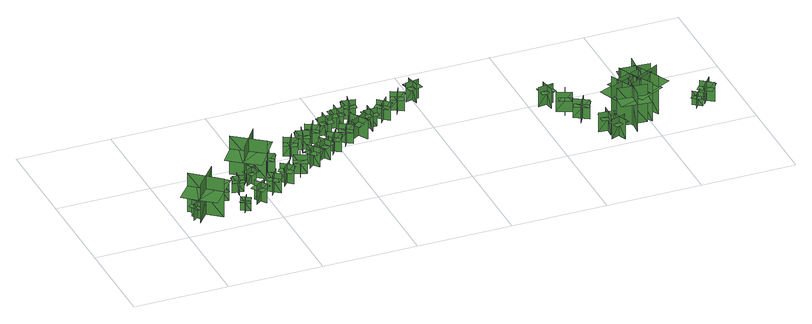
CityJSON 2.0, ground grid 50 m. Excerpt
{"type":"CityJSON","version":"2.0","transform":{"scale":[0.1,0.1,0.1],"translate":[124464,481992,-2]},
"CityObjects":{
"tree1":{"type":"SolitaryVegetationObject","geometry":[{"type":"MultiSurface","lod":"1","boundaries":[[[0,1,2]],[[0,2,3]],[[4,5,6]],[[4,6,7]],[[8,9,10]],[[8,10,11]],[[8,11,12]],[[8,12,13]]]}]},
"tree2":{"type":"SolitaryVegetationObject","geometry":[{"type":"MultiSurface","lod":"1","boundaries":[[[14,15,16]],[[14,16,17]],[[18,19,20]],[[18,20,21]],[[22,23,24]],[[22,24,25]],[[22,25,26]],[[22,26,27]]]}]},
"tree3":{"type":"SolitaryVegetationObject","geometry":[{"type":"MultiSurface","lod":"1","boundaries":[[[28,29,30]],[[28,30,31]],[[32,33,34]],[[32,34,35]],[[36,37,38]],[[36,38,39]],[[36,39,40]],[[36,40,41]]]}]},
"tree4":{"type":"SolitaryVegetationObject","geometry":[{"type":"MultiSurface","lod":"1","boundaries":[[[42,43,44]],[[42,44,45]],[[46,47,48]],[[46,48,49]],[[50,51,52]],[[50,52,53]],[[50,53,54]],[[50,54,55]]]}]},
"tree5":{"type":"SolitaryVegetationObject","geometry":[{"type":"MultiSurface","lod":"1","boundaries":[[[56,57,58]],[[56,58,59]],[[60,61,62]],[[60,62,63]],[[64,65,66]],[[64,66,67]],[[64,67,68]],[[64,68,69]]]}]},
"tree6":{"type":"SolitaryVegetationObject","geometry":[{"type":"MultiSurface","lod":"1","boundaries":[[[70,71,72]],[[70,72,73]],[[74,75,76]],[[74,76,77]],[[78,79,80]],[[78,80,81]],[[78,81,82]],[[78,82,83]]]}]},
"tree7":{"type":"SolitaryVegetationObject","geometry":[{"type":"MultiSurface","lod":"1","boundaries":[[[84,85,86]],[[84,86,87]],[[88,89,90]],[[88,90,91]],[[92,93,94]],[[92,94,95]],[[92,95,96]],[[92,96,97]]]}]},
"tree8":{"type":"SolitaryVegetationObject","geometry":[{"type":"MultiSurface","lod":"1","boundaries":[[[98,99,100]],[[98,100,101]],[[102,103,104]],[[102,104,105]],[[106,107,108]],[[106,108,109]],[[106,109,110]],[[106,110,111]]]}]},
"tree9":{"type":"SolitaryVegetationObject","geometry":[{"type":"MultiSurface","lod":"1","boundaries":[[[112,113,114]],[[112,114,115]],[[116,117,118]],[[116,118,119]],[[120,121,122]],[[120,122,123]],[[120,123,124]],[[120,124,125]]]}]},
"tree10":{"type":"SolitaryVegetationObject","geometry":[{"type":"MultiSurface","lod":"1","boundaries":[[[126,127,128]],[[126,128,129]],[[130,131,132]],[[130,132,133]],[[134,135,136]],[[134,136,137]],[[134,137,138]],[[134,138,139]]]}]},
"tree11":{"type":"SolitaryVegetationObject","geometry":[{"type":"MultiSurface","lod":"1","boundaries":[[[140,141,142]],[[140,142,143]],[[144,145,146]],[[144,146,147]],[[148,149,150]],[[148,150,151]],[[148,151,152]],[[148,152,153]]]}]},
"tree12":{"type":"SolitaryVegetationObject","geometry":[{"type":"MultiSurface","lod":"1","boundaries":[[[154,155,156]],[[154,156,157]],[[158,159,160]],[[158,160,161]],[[162,163,164]],[[162,164,165]],[[162,165,166]],[[162,166,167]]]}]},
"tree13":{"type":"SolitaryVegetationObject","geometry":[{"type":"MultiSurface","lod":"1","boundaries":[[[168,169,170]],[[168,170,171]],[[172,173,174]],[[172,174,175]],[[176,177,178]],[[176,178,179]],[[176,179,180]],[[176,180,181]]]}]},
"tree14":{"type":"SolitaryVegetationObject","geometry":[{"type":"MultiSurface","lod":"1","boundaries":[[[182,183,184]],[[182,184,185]],[[186,187,188]],[[186,188,189]],[[190,191,192]],[[190,192,193]],[[190,193,194]],[[190,194,195]]]}]},
"tree15":{"type":"SolitaryVegetationObject","geometry":[{"type":"MultiSurface","lod":"1","boundaries":[[[196,197,198]],[[196,198,199]],[[200,201,202]],[[200,202,203]],[[204,205,206]],[[204,206,207]],[[204,207,208]],[[204,208,209]]]}]},
"tree16":{"type":"SolitaryVegetationObject","geometry":[{"type":"MultiSurface","lod":"1","boundaries":[[[210,211,212]],[[210,212,213]],[[214,215,216]],[[214,216,217]],[[218,219,220]],[[218,220,221]],[[218,221,222]],[[218,222,223]]]}]},
"tree17":{"type":"SolitaryVegetationObject","geometry":[{"type":"MultiSurface","lod":"1","boundaries":[[[224,225,226]],[[224,226,227]],[[228,229,230]],[[228,230,231]],[[232,233,234]],[[232,234,235]],[[232,235,236]],[[232,236,237]]]}]},
"tree18":{"type":"SolitaryVegetationObject","geometry":[{"type":"MultiSurface","lod":"1","boundaries":[[[238,239,240]],[[238,240,241]],[[242,243,244]],[[242,244,245]],[[246,247,248]],[[246,248,249]],[[246,249,250]],[[246,250,251]]]}]},
"tree19":{"type":"SolitaryVegetationObject","geometry":[{"type":"MultiSurface","lod":"1","boundaries":[[[252,253,254]],[[252,254,255]],[[256,257,258]],[[256,258,259]],[[260,261,262]],[[260,262,263]],[[260,263,264]],[[260,264,265]]]}]},
"tree20":{"type":"SolitaryVegetationObject","geometry":[{"type":"MultiSurface","lod":"1","boundaries":[[[266,267,268]],[[266,268,269]],[[270,271,272]],[[270,272,273]],[[274,275,276]],[[274,276,277]],[[274,277,278]],[[274,278,279]]]}]},
"tree21":{"type":"SolitaryVegetationObject","geometry":[{"type":"MultiSurface","lod":"1","boundaries":[[[280,281,282]],[[280,282,283]],[[284,285,286]],[[284,286,287]],[[288,289,290]],[[288,290,291]],[[288,291,292]],[[288,292,293]]]}]},
"tree22":{"type":"SolitaryVegetationObject","geometry":[{"type":"MultiSurface","lod":"1","boundaries":[[[294,295,296]],[[294,296,297]],[[298,299,300]],[[298,300,301]],[[302,303,304]],[[302,304,305]],[[302,305,306]],[[302,306,307]]]}]},
"tree23":{"type":"SolitaryVegetationObject","geometry":[{"type":"MultiSurface","lod":"1","boundaries":[[[308,309,310]],[[308,310,311]],[[312,313,314]],[[312,314,315]],[[316,317,318]],[[316,318,319]],[[316,319,320]],[[316,320,321]]]}]},
"tree24":{"type":"SolitaryVegetationObject","geometry":[{"type":"MultiSurface","lod":"1","boundaries":[[[322,323,324]],[[322,324,325]],[[326,327,328]],[[326,328,329]],[[330,331,332]],[[330,332,333]],[[330,333,334]],[[330,334,335]]]}]},
"tree25":{"type":"SolitaryVegetationObject","geometry":[{"type":"MultiSurface","lod":"1","boundaries":[[[336,337,338]],[[336,338,339]],[[340,341,342]],[[340,342,343]],[[344,345,346]],[[344,346,347]],[[344,347,348]],[[344,348,349]]]}]},
"tree26":{"type":"SolitaryVegetationObject","geometry":[{"type":"MultiSurface","lod":"1","boundaries":[[[350,351,352]],[[350,352,353]],[[354,355,356]],[[354,356,357]],[[358,359,360]],[[358,360,361]],[[358,361,362]],[[358,362,363]]]}]},
"tree27":{"type":"SolitaryVegetationObject","geometry":[{"type":"MultiSurface","lod":"1","boundaries":[[[364,365,366]],[[364,366,367]],[[368,369,370]],[[368,370,371]],[[372,373,374]],[[372,374,375]],[[372,375,376]],[[372,376,377]]]}]},
"tree28":{"type":"SolitaryVegetationObject","geometry":[{"type":"MultiSurface","lod":"1","boundaries":[[[378,379,380]],[[378,380,381]],[[382,383,384]],[[382,384,385]],[[386,387,388]],[[386,388,389]],[[386,389,390]],[[386,390,391]]]}]},
"tree29":{"type":"SolitaryVegetationObject","geometry":[{"type":"MultiSurface","lod":"1","boundaries":[[[392,393,394]],[[392,394,395]],[[396,397,398]],[[396,398,399]],[[400,401,402]],[[400,402,403]],[[400,404,405]],[[400,405,401]]]}]},
"tree30":{"type":"SolitaryVegetationObject","geometry":[{"type":"MultiSurface","lod":"1","boundaries":[[[406,407,408]],[[406,408,409]],[[410,411,412]],[[410,412,413]],[[414,415,416]],[[414,416,417]],[[414,418,419]],[[414,419,415]]]}]},
"tree31":{"type":"SolitaryVegetationObject","geometry":[{"type":"MultiSurface","lod":"1","boundaries":[[[420,421,422]],[[420,422,423]],[[424,425,426]],[[424,426,427]],[[428,429,430]],[[428,430,431]],[[428,432,433]],[[428,433,429]]]}]},
"tree32":{"type":"SolitaryVegetationObject","geometry":[{"type":"MultiSurface","lod":"1","boundaries":[[[434,435,436]],[[434,436,437]],[[438,439,440]],[[438,440,441]],[[442,443,444]],[[442,444,445]],[[442,446,447]],[[442,447,443]]]}]},
"tree33":{"type":"SolitaryVegetationObject","geometry":[{"type":"MultiSurface","lod":"1","boundaries":[[[448,449,450]],[[448,450,451]],[[452,453,454]],[[452,454,455]],[[456,457,458]],[[456,458,459]],[[456,460,461]],[[456,461,457]]]}]},
"tree34":{"type":"SolitaryVegetationObject","geometry":[{"type":"MultiSurface","lod":"1","boundaries":[[[462,463,464]],[[462,464,465]],[[466,467,468]],[[466,468,469]],[[470,471,472]],[[470,472,473]],[[470,473,474]],[[470,474,475]]]}]},
"tree35":{"type":"SolitaryVegetationObject","geometry":[{"type":"MultiSurface","lod":"1","boundaries":[[[476,477,478]],[[476,478,479]],[[480,481,482]],[[480,482,483]],[[484,485,486]],[[484,486,487]],[[484,487,488]],[[484,488,489]]]}]},
"tree36":{"type":"SolitaryVegetationObject","geometry":[{"type":"MultiSurface","lod":"1","boundaries":[[[490,491,492]],[[490,492,493]],[[494,495,496]],[[494,496,497]],[[498,499,500]],[[498,500,501]],[[498,501,502]],[[498,502,503]]]}]},
"tree37":{"type":"SolitaryVegetationObject","geometry":[{"type":"MultiSurface","lod":"1","boundaries":[[[504,505,506]],[[504,506,507]],[[508,509,510]],[[508,510,511]],[[512,513,514]],[[512,514,515]],[[512,515,516]],[[512,516,517]]]}]},
"tree38":{"type":"SolitaryVegetationObject","geometry":[{"type":"MultiSurface","lod":"1","boundaries":[[[518,519,520]],[[518,520,521]],[[522,523,524]],[[522,524,525]],[[526,527,528]],[[526,528,529]],[[526,529,530]],[[526,530,531]]]}]},
"tree39":{"type":"SolitaryVegetationObject","geometry":[{"type":"MultiSurface","lod":"1","boundaries":[[[532,533,534]],[[532,534,535]],[[536,537,538]],[[536,538,539]],[[540,541,542]],[[540,542,543]],[[540,543,544]],[[540,544,545]]]}]},
"tree40":{"type":"SolitaryVegetationObject","geometry":[{"type":"MultiSurface","lod":"1","boundaries":[[[546,547,548]],[[546,548,549]],[[550,551,552]],[[550,552,553]],[[554,555,556]],[[554,556,557]],[[554,557,558]],[[554,558,559]]]}]},
"tree41":{"type":"SolitaryVegetationObject","geometry":[{"type":"MultiSurface","lod":"1","boundaries":[[[560,561,562]],[[560,562,563]],[[564,565,566]],[[564,566,567]],[[568,569,570]],[[568,570,571]],[[568,571,572]],[[568,572,573]]]}]}
},
"vertices":[
[128,159,11],[77,125,11],[77,125,104],[128,159,104],[84,168,11],[118,116,11],[118,116,104],[84,168,104],[84,168,79],[60,151,79],[93,100,79],[118,116,79],[143,133,79],[109,184,79],
[222,95,13],[222,95,231],[78,214,231],[78,214,13],[96,86,13],[96,86,231],[211,225,231],[211,225,13],[78,64,160],[150,5,160],[293,178,160],[221,237,160],[149,297,160],[6,124,160],
[180,154,15],[189,215,15],[189,215,108],[180,154,108],[216,181,15],[155,190,15],[155,190,108],[216,181,108],[216,181,83],[220,210,83],[159,219,83],[155,190,83],[151,160,83],[211,152,83],
[304,228,14],[244,241,14],[244,241,107],[304,228,107],[279,265,14],[266,205,14],[266,205,107],[279,265,107],[279,265,82],[250,271,82],[237,211,82],[266,205,82],[295,199,82],[308,259,82],
[330,85,16],[355,130,16],[355,130,93],[330,85,93],[366,95,16],[321,121,16],[321,121,93],[366,95,93],[366,95,73],[378,117,73],[334,142,73],[321,121,73],[309,100,73],[354,74,73],
[371,257,12],[380,318,12],[380,318,105],[371,257,105],[406,284,12],[346,293,12],[346,293,105],[406,284,105],[406,284,80],[411,313,80],[350,322,80],[346,293,80],[341,264,80],[402,255,80],
[424,191,16],[466,133,16],[466,133,124],[424,191,124],[416,139,16],[474,182,16],[474,182,124],[416,139,124],[416,139,96],[437,112,96],[494,154,96],[474,182,96],[453,210,96],[396,167,96],
[453,367,11],[482,313,11],[482,313,104],[453,367,104],[440,324,11],[494,353,11],[494,353,104],[440,324,104],[440,324,79],[454,298,79],[508,327,79],[494,353,79],[481,379,79],[426,351,79],
[567,192,17],[509,235,17],[509,235,125],[567,192,125],[559,244,17],[516,186,17],[516,186,125],[559,244,125],[559,244,97],[531,264,97],[489,207,97],[516,186,97],[544,166,97],[587,223,97],
[561,366,1],[561,366,218],[410,476,218],[410,476,1],[436,349,1],[436,349,218],[542,495,218],[542,495,1],[419,326,147],[495,271,147],[627,453,147],[551,508,147],[476,563,147],[344,381,147],
[601,437,14],[564,376,14],[564,376,122],[601,437,122],[551,424,14],[612,387,14],[612,387,122],[551,424,122],[551,424,94],[533,395,94],[594,358,94],[612,387,94],[630,416,94],[569,454,94],
[598,288,20],[652,241,20],[652,241,128],[598,288,128],[601,236,20],[649,290,20],[649,290,128],[601,236,128],[601,236,100],[627,213,100],[675,267,100],[649,290,100],[623,313,100],[576,259,100],
[704,279,23],[728,347,23],[728,347,131],[704,279,131],[751,303,23],[684,326,23],[684,326,131],[751,303,131],[751,303,102],[763,335,102],[695,358,102],[684,326,102],[672,293,102],[740,270,102],
[707,510,16],[770,476,16],[770,476,125],[707,510,125],[723,460,16],[756,523,16],[756,523,125],[723,460,125],[723,460,96],[753,444,96],[787,507,96],[756,523,96],[726,539,96],[692,476,96],
[832,339,22],[786,394,22],[786,394,130],[832,339,130],[836,391,22],[781,345,22],[781,345,130],[836,391,130],[836,391,102],[815,417,102],[759,372,102],[781,345,102],[803,319,102],[858,364,102],
[806,498,15],[825,568,15],[825,568,123],[806,498,123],[851,525,15],[782,543,15],[782,543,123],[851,525,123],[851,525,95],[860,558,95],[791,577,95],[782,543,95],[773,510,95],[843,491,95],
[852,390,21],[913,428,21],[913,428,129],[852,390,129],[904,379,21],[865,439,21],[865,439,129],[904,379,129],[904,379,101],[933,397,101],[894,458,101],[865,439,101],[836,421,101],[875,360,101],
[903,604,13],[868,541,13],[868,541,121],[903,604,121],[853,589,13],[916,554,13],[916,554,121],[853,589,121],[853,589,93],[836,559,93],[899,524,93],[916,554,93],[932,585,93],[869,619,93],
[922,471,21],[981,430,21],[981,430,129],[922,471,129],[932,419,21],[973,479,21],[973,479,129],[932,419,129],[932,419,101],[960,400,101],[1001,459,101],[973,479,101],[944,498,101],[904,439,101],
[936,620,14],[1008,620,14],[1008,620,122],[936,620,122],[973,584,14],[973,655,14],[973,655,122],[973,584,122],[973,584,94],[1008,584,94],[1008,655,94],[973,655,94],[939,655,94],[939,584,94],
[1057,528,22],[1018,468,22],[1018,468,130],[1057,528,130],[1006,517,22],[1066,478,22],[1066,478,130],[1006,517,130],[1006,517,102],[987,488,102],[1047,449,102],[1066,478,102],[1085,507,102],[1024,546,102],
[1089,663,13],[1017,664,13],[1017,664,121],[1089,663,121],[1052,700,13],[1051,629,13],[1051,629,121],[1052,700,121],[1052,700,93],[1018,701,93],[1017,629,93],[1051,629,93],[1086,628,93],[1087,700,93],
[1163,570,20],[1070,513,20],[1070,513,129],[1163,570,129],[1092,587,20],[1092,587,129],[1148,494,129],[1148,494,20],[1154,565,100],[1134,595,100],[1064,548,100],[1084,518,100],[1104,488,100],[1174,535,100],
[1127,677,14],[1142,747,14],[1142,747,122],[1127,677,122],[1171,706,14],[1101,721,14],[1101,721,122],[1171,706,122],[1171,706,94],[1178,740,94],[1108,755,94],[1101,721,94],[1094,687,94],[1164,672,94],
[1201,554,18],[1198,625,18],[1198,625,126],[1201,554,126],[1236,592,18],[1164,589,18],[1164,589,126],[1236,592,126],[1236,592,98],[1235,627,98],[1163,624,98],[1164,589,98],[1166,555,98],[1237,558,98],
[1318,672,14],[1271,619,14],[1271,619,122],[1318,672,122],[1266,669,14],[1320,621,14],[1320,621,122],[1266,669,122],[1266,669,94],[1243,643,94],[1297,596,94],[1320,621,94],[1343,647,94],[1289,695,94],
[1356,714,13],[1420,682,13],[1420,682,121],[1356,714,121],[1373,664,13],[1405,729,13],[1405,729,121],[1373,664,121],[1373,664,93],[1404,649,93],[1436,714,93],[1405,729,93],[1374,744,93],[1342,680,93],
[1458,758,12],[1529,770,12],[1529,770,120],[1458,758,120],[1501,728,12],[1489,799,12],[1489,799,120],[1501,728,120],[1501,728,92],[1535,734,92],[1523,804,92],[1489,799,92],[1455,793,92],[1467,722,92],
[2044,481,4],[2126,491,4],[2126,491,113],[2044,481,113],[2096,441,4],[2086,523,4],[2086,523,113],[2096,441,113],[2051,482,85],[2126,491,85],[2122,523,85],[2047,514,85],[2055,450,85],[2130,458,85],
[2165,432,4],[2134,356,4],[2134,356,114],[2165,432,114],[2105,406,4],[2181,375,4],[2181,375,114],[2105,406,114],[2162,426,85],[2134,356,85],[2164,343,85],[2193,413,85],[2132,438,85],[2103,368,85],
[2162,324,3],[2233,281,3],[2233,281,112],[2162,324,112],[2178,261,3],[2221,331,3],[2221,331,112],[2178,261,112],[2168,321,84],[2233,281,84],[2250,309,84],[2186,348,84],[2151,293,84],[2216,253,84],
[2226,150,3],[2309,143,3],[2309,143,112],[2226,150,112],[2269,100,3],[2276,183,3],[2276,183,112],[2269,100,112],[2233,149,84],[2309,143,84],[2312,176,84],[2236,182,84],[2231,117,84],[2306,110,84],
[2262,68,1],[2340,96,1],[2340,96,111],[2262,68,111],[2322,41,1],[2293,118,1],[2293,118,111],[2322,41,111],[2269,70,82],[2340,96,82],[2328,127,82],[2257,101,82],[2280,39,82],[2351,66,82],
[2348,283,3],[2410,142,3],[2410,142,219],[2348,283,219],[2310,188,3],[2451,250,3],[2451,250,219],[2310,188,219],[2310,188,158],[2341,117,158],[2483,179,158],[2451,250,158],[2420,321,158],[2279,258,158],
[2402,83,4],[2417,237,4],[2417,237,220],[2402,83,220],[2482,148,4],[2328,164,4],[2328,164,220],[2482,148,220],[2482,148,159],[2490,225,159],[2336,241,159],[2328,164,159],[2320,87,159],[2474,71,159],
[2506,296,5],[2361,240,5],[2361,240,221],[2506,296,221],[2412,338,5],[2468,194,5],[2468,194,221],[2412,338,221],[2412,338,160],[2339,310,160],[2396,166,160],[2468,194,160],[2540,222,160],[2484,366,160],
[2409,175,5],[2545,249,5],[2545,249,220],[2409,175,220],[2508,145,5],[2434,281,5],[2434,281,220],[2508,145,220],[2508,145,160],[2576,182,160],[2502,318,160],[2434,281,160],[2366,244,160],[2440,108,160],
[2567,315,7],[2413,328,7],[2413,328,222],[2567,315,222],[2501,394,7],[2488,240,7],[2488,240,222],[2501,394,222],[2501,394,162],[2424,401,162],[2411,247,162],[2488,240,162],[2565,233,162],[2579,387,162],
[2559,194,5],[2488,331,5],[2488,331,221],[2559,194,221],[2591,292,5],[2454,220,5],[2454,220,221],[2591,292,221],[2591,292,161],[2555,361,161],[2418,289,161],[2454,220,161],[2489,152,161],[2627,223,161],
[2788,175,7],[2744,208,7],[2744,208,84],[2788,175,84],[2783,212,7],[2750,167,7],[2750,167,84],[2783,212,84],[2783,212,62],[2761,228,62],[2728,184,62],[2750,167,62],[2772,151,62],[2805,195,62],
[2797,242,6],[2858,194,6],[2858,194,114],[2797,242,114],[2803,191,6],[2851,252,6],[2851,252,114],[2803,191,114],[2803,191,84],[2833,167,84],[2881,228,84],[2851,252,84],[2820,276,84],[2772,215,84]
]}
